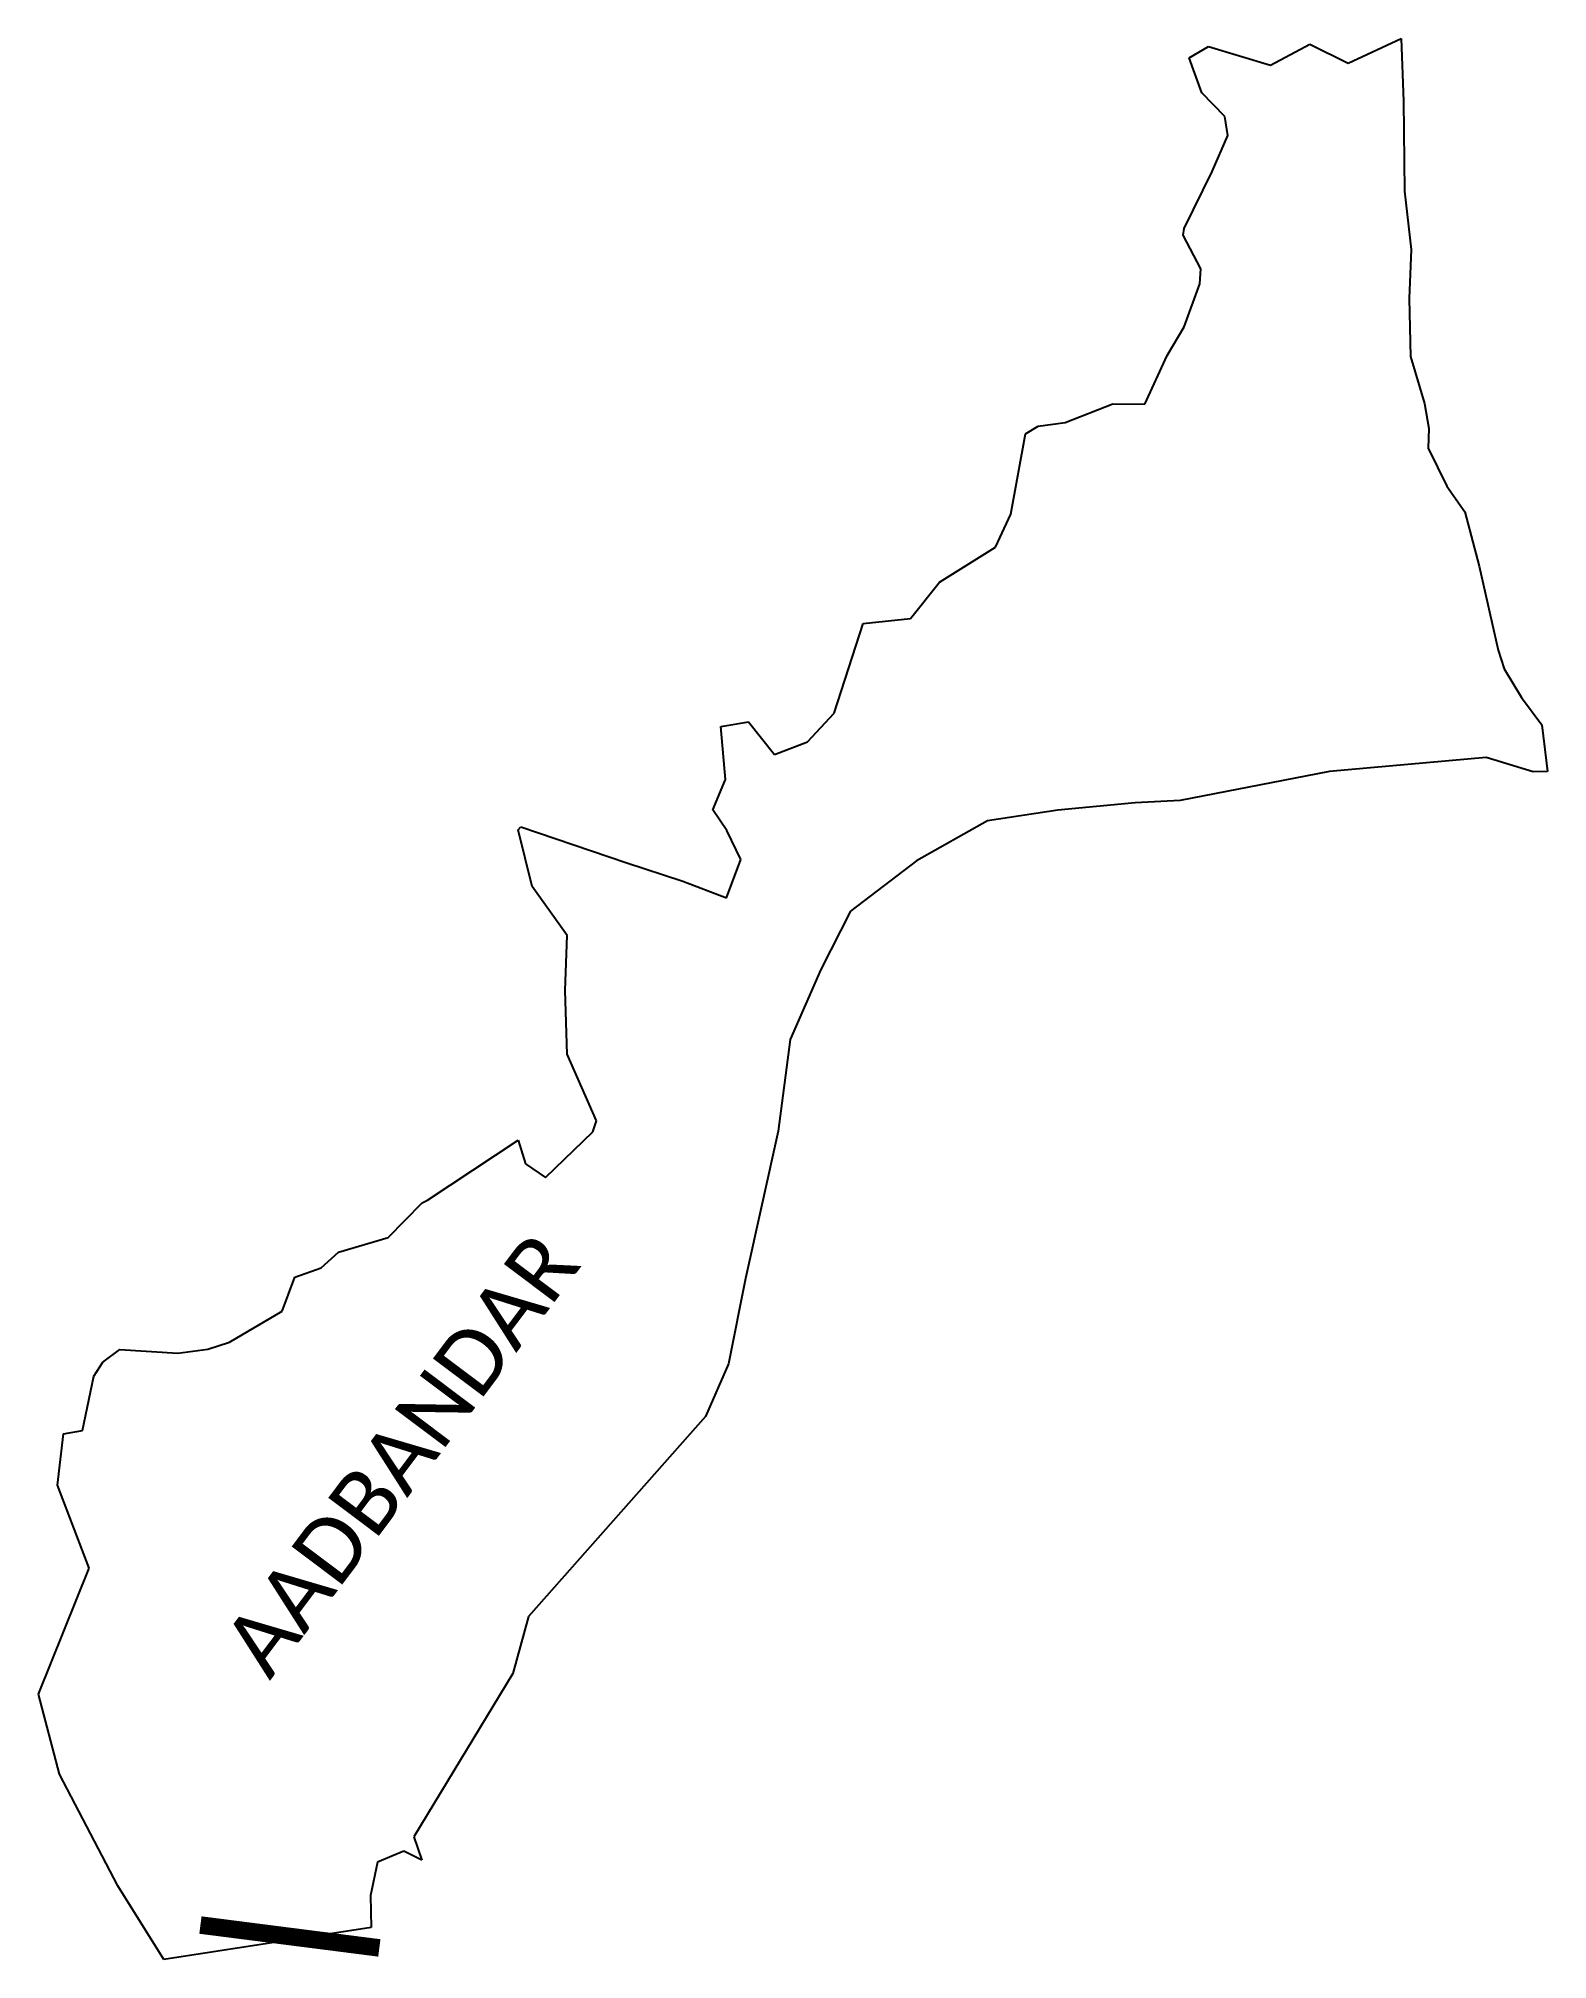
# Model space of a CAD drawing. Header units: metres. Extents: x 331806 to 336105, y 1791549 to 1797022.
import ezdxf

# ---------------------------------------------------------------- set-up
doc = ezdxf.new("R2010")
doc.units = ezdxf.units.M
doc.header["$MEASUREMENT"] = 0
for name, color, linetype in [('UNPROTECTED DUE TO CREEK', 150, 'Continuous'), ('VILLAGE BOUNDRY', 3, 'Continuous'), ('VILLAGE NAME', 250, 'Continuous')]:
    doc.layers.add(name, color=color, linetype=linetype)
doc.styles.get("Standard").update_dxf_attribs({"font": 'arial.ttf'})

msp = doc.modelspace()

# ---------------------------------------------------------------- linework, layer by layer
at = {"layer": 'UNPROTECTED DUE TO CREEK', "const_width": 50, "flags": 128}
msp.add_lwpolyline([(332267.5, 1791646.9), (332777.2, 1791581.7)], dxfattribs=at)
at = {"layer": 'VILLAGE BOUNDRY'}
for p, q in [((335536.6, 1796951.3), (335688.2, 1797021.7)), ((335688.2, 1797021.7), (335694.8, 1796842.6)), ((335083.8, 1796966.9), (335139.1, 1796998.7)), ((335120.2, 1796866.8), (335083.8, 1796966.9)), ((335139.1, 1796998.7), (335316, 1796945.7)), ((335316, 1796945.7), (335427.4, 1797005.6)), ((335427.4, 1797005.6), (335536.6, 1796951.3)), ((335185.6, 1796799.1), (335120.2, 1796866.8)), ((335694.8, 1796842.6), (335697.5, 1796586.3)), ((335194.6, 1796745.1), (335185.6, 1796799.1)), ((335149.5, 1796642.9), (335194.6, 1796745.1)), ((335069.6, 1796480.5), (335149.5, 1796642.9)), ((335697.5, 1796586.3), (335716.3, 1796420)), ((335067, 1796461.7), (335069.6, 1796480.5)), ((335117, 1796365.6), (335067, 1796461.7)), ((335716.3, 1796420), (335711.1, 1796280.4)), ((335114.1, 1796322.2), (335117, 1796365.6)), ((335069.9, 1796200.5), (335114.1, 1796322.2)), ((335711.1, 1796280.4), (335714.7, 1796115.9)), ((335021, 1796118.5), (335069.9, 1796200.5)), ((334958.1, 1795979.6), (335021, 1796118.5)), ((335714.7, 1796115.9), (335754.1, 1795982)), ((335754.1, 1795982), (335766.7, 1795910.7)), ((334654.4, 1795917), (334730.7, 1795927.8)), ((334730.7, 1795927.8), (334866.9, 1795980.6)), ((334866.9, 1795980.6), (334958.1, 1795979.6)), ((334575.9, 1795666.5), (334618, 1795895)), ((334618, 1795895), (334654.4, 1795917)), ((335766.7, 1795910.7), (335764.5, 1795854.8)), ((335764.5, 1795854.8), (335818.2, 1795746.2)), ((335818.2, 1795746.2), (335869.3, 1795673.5)), ((334532.4, 1795572.7), (334575.9, 1795666.5)), ((335869.3, 1795673.5), (335910.6, 1795517.8)), ((334372.9, 1795472.6), (334532.4, 1795572.7)), ((335910.6, 1795517.8), (335964.2, 1795279.1)), ((334290.2, 1795369.2), (334372.9, 1795472.6)), ((334072.5, 1795099.5), (334155, 1795355.1)), ((334155, 1795355.1), (334290.2, 1795369.2)), ((335964.2, 1795279.1), (335981.2, 1795225.4)), ((335981.2, 1795225.4), (336030.8, 1795144.1)), ((336030.8, 1795144.1), (336088.7, 1795065.9)), ((333750.2, 1795061.5), (333829.2, 1795074.7)), ((333762.9, 1794910.1), (333750.2, 1795061.5)), ((333829.2, 1795074.7), (333902.6, 1794982.1)), ((333997.3, 1795017.5), (334072.5, 1795099.5)), ((336088.7, 1795065.9), (336105.1, 1794933.5)), ((333902.6, 1794982.1), (333997.3, 1795017.5)), ((335930.2, 1794973.1), (335483.9, 1794932.8)), ((336064.2, 1794932.5), (335930.2, 1794973.1)), ((333727.6, 1794823.9), (333762.9, 1794910.1)), ((335483.9, 1794932.8), (335058.9, 1794850.2)), ((336105.1, 1794933.5), (336064.2, 1794932.5)), ((334930.7, 1794844), (334709.6, 1794823)), ((335058.9, 1794850.2), (334930.7, 1794844)), ((333767.2, 1794765.3), (333727.6, 1794823.9)), ((334509.3, 1794792.5), (334307.6, 1794678.7)), ((334709.6, 1794823), (334509.3, 1794792.5)), ((333172.7, 1794766.7), (333180.7, 1794775.3)), ((333212.8, 1794605.6), (333172.7, 1794766.7)), ((333180.7, 1794775.3), (333479, 1794673.6)), ((333806.7, 1794682.2), (333767.2, 1794765.3)), ((333479, 1794673.6), (333642, 1794620.7)), ((333766.4, 1794573.5), (333806.7, 1794682.2)), ((334307.6, 1794678.7), (334118.9, 1794535)), ((333642, 1794620.7), (333766.4, 1794573.5)), ((333312.3, 1794466.5), (333212.8, 1794605.6)), ((334118.9, 1794535), (334035.2, 1794369.5)), ((333306.6, 1794309.8), (333312.3, 1794466.5)), ((334035.2, 1794369.5), (333947.1, 1794169.9)), ((333312.6, 1794128.3), (333306.6, 1794309.8)), ((333395.4, 1793937.7), (333312.6, 1794128.3)), ((333947.1, 1794169.9), (333913, 1793909)), ((333250.5, 1793776.9), (333385.5, 1793906.8)), ((333385.5, 1793906.8), (333395.4, 1793937.7)), ((333913, 1793909), (333819.8, 1793489.1)), ((332914.7, 1793711.6), (333173, 1793882.7)), ((333173, 1793882.7), (333193.1, 1793815.9)), ((333193.1, 1793815.9), (333250.5, 1793776.9)), ((332802.3, 1793606.1), (332898.8, 1793704.6)), ((332898.8, 1793704.6), (332914.7, 1793711.6)), ((332660.8, 1793563.6), (332802.3, 1793606.1)), ((332536.2, 1793492.3), (332611.9, 1793519)), ((332611.9, 1793519), (332660.8, 1793563.6)), ((332500.4, 1793395.8), (332536.2, 1793492.3)), ((333819.8, 1793489.1), (333771.4, 1793245.6)), ((332350.5, 1793307.1), (332500.4, 1793395.8)), ((332288.7, 1793287.1), (332350.5, 1793307.1)), ((331963.5, 1793210.8), (331989.9, 1793250.7)), ((331989.9, 1793250.7), (332037.9, 1793286.8)), ((332037.9, 1793286.8), (332202.9, 1793276.1)), ((332202.9, 1793276.1), (332288.7, 1793287.1)), ((333771.4, 1793245.6), (333706, 1793095.5)), ((331931.8, 1793056.1), (331963.5, 1793210.8)), ((333706, 1793095.5), (333202, 1792526.3)), ((331860, 1792899.7), (331877.4, 1793046.7)), ((331877.4, 1793046.7), (331931.8, 1793056.1)), ((331950.4, 1792663.6), (331860, 1792899.7)), ((331806, 1792304.8), (331950.4, 1792663.6)), ((333202, 1792526.3), (333157.8, 1792363.5)), ((333157.8, 1792363.5), (332875.7, 1791898)), ((331865.6, 1792077.1), (331806, 1792304.8)), ((332032.6, 1791758.3), (331865.6, 1792077.1)), ((332875.7, 1791898), (332898.1, 1791831.7)), ((332771.5, 1791826.3), (332752.4, 1791730.9)), ((332847, 1791857.8), (332771.5, 1791826.3)), ((332898.1, 1791831.7), (332847, 1791857.8)), ((332162.8, 1791548.5), (332032.6, 1791758.3)), ((332752.4, 1791730.9), (332754, 1791640)), ((332754, 1791640), (332162.8, 1791548.5))]:
    msp.add_line(p, q, dxfattribs=at)

# ---------------------------------------------------------------- texts
at = {"layer": 'VILLAGE NAME', "insert": (332320.6, 1792450), "char_height": 180.345, "attachment_point": 1, "rotation": 53.0847}
msp.add_mtext_dynamic_manual_height_columns('{\\fCalibri|b0|i0|c0|p34;AADBANDAR}', width=1779.605, gutter_width=901.7, heights=[0], dxfattribs=at)

doc.saveas('drawing.dxf')
